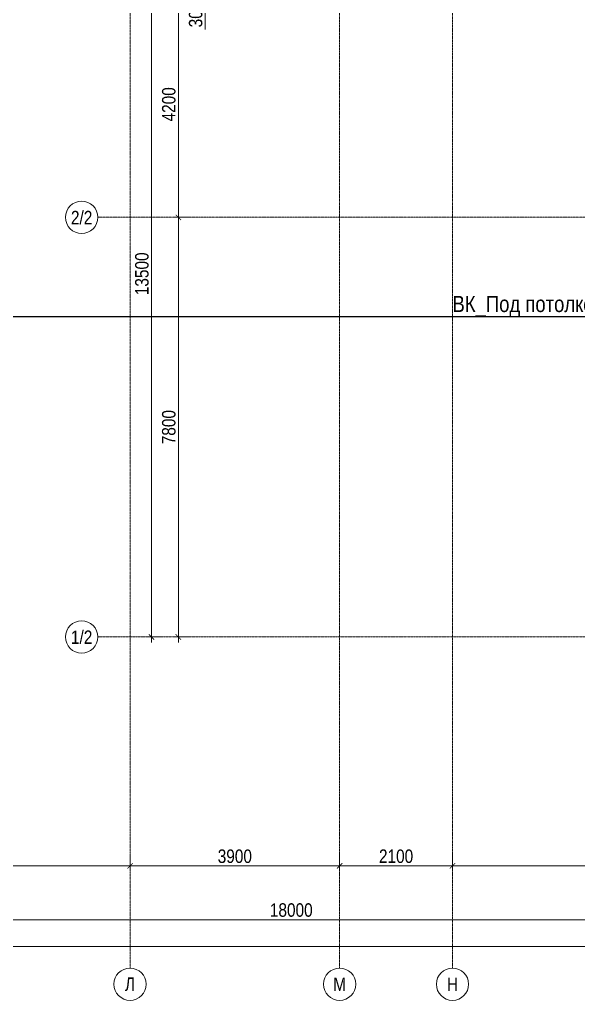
# Model space of a CAD drawing. Header units: millimetres. Extents: x -65509 to 912790, y 446 to 713294.
# Drawn here: x 421146 to 431543, y 499528 to 517758 of the extents above; entities that cross this region are included whole.
import ezdxf
from ezdxf import colors
from ezdxf.entities.mleader import LeaderData, LeaderLine
from ezdxf.enums import TextEntityAlignment as Align
from ezdxf.math import Vec2, Vec3

# ---------------------------------------------------------------- set-up
doc = ezdxf.new("R2010")
doc.units = ezdxf.units.MM
doc.linetypes.add('CENTER2', pattern=[28.575, 19.05, -3.175, 3.175, -3.175])
doc.layers.get('Defpoints').update_dxf_attribs({"color": 250})
for name, color, linetype, lineweight in [('РД_Воронки с кровли', 250, 'Continuous', 18), ('РД_Оси_100', 250, 'Continuous', 0), ('РД_Оси_размер', 250, 'Continuous', 0)]:
    doc.layers.add(name, color=color, linetype=linetype, lineweight=lineweight)
doc.styles.add('style1', font='ARIALN.TTF')
doc.styles.add('ккк', font='isocpeur.ttf', dxfattribs={"width": 0.85, "oblique": 15})
doc.dimstyles.new('Dim100_ареал', dxfattribs={"dimscale": 100, "dimtxt": 2.5, "dimasz": 1, "dimexe": 1, "dimexo": 1, "dimgap": 0.5, "dimtad": 1, "dimzin": 12, "dimdsep": 46, "dimtxsty": 'style1', "dimblk": 'ARCHTICK', "dimcen": 1, "dimdle": 1, "dimclrd": 256, "dimclre": 256, "dimaunit": 1, "dimadec": 0, "dimazin": 3, "dimtfac": 1, "dimtmove": 1, "dimatfit": 3, "dimldrblk": 'OPEN30', "dimfxl": 4, "dimfxlon": 1, "dimtolj": 1, "dimtzin": 0, "dimlwd": 9, "dimlwe": 9, "dimarcsym": 0})

# ---------------------------------------------------------------- blocks, each defined once
blk = doc.blocks.new('A-iden')
at = {"linetype": 'Continuous', "lineweight": 5}
blk.add_circle((0, -4), 3, dxfattribs=at)
at = {"color": 0, "linetype": 'Continuous', "lineweight": 20, "style": 'ккк', "width": 0.85}
blk.add_attdef('ID', text='', height=8, dxfattribs=at).set_placement((0.31, -3.85), align=Align.MIDDLE_CENTER)
blk = doc.blocks.new('_ArchTick')
at = {"color": 0, "linetype": 'ByBlock', "const_width": 0.15}
blk.add_lwpolyline([(-0.5, -0.5), (0.5, 0.5)], dxfattribs=at)
blk = doc.blocks.new('*D294')
at = {"layer": 'Defpoints', "color": 0, "transparency": 16777216}
for p in [(28500, -3255), (33600, -3255), (33600, -4255)]:
    blk.add_point(p, dxfattribs=at)
at = {"layer": 'РД_Оси_размер', "color": 0, "lineweight": 5, "transparency": 16777216}
for p, q in [((28500, -4055), (28500, -4355)), ((33600, -4055), (33600, -4355)), ((28400, -4255), (33700, -4255))]:
    blk.add_line(p, q, dxfattribs=at)
at = {"layer": 'РД_Оси_размер', "color": 0, "lineweight": 5, "transparency": 16777216, "xscale": 100, "yscale": 100, "zscale": 100, "rotation": 180}
blk.add_blockref('_ArchTick', (28500, -4255), dxfattribs=at)
at = {"layer": 'РД_Оси_размер', "color": 0, "lineweight": 5, "transparency": 16777216, "xscale": 100, "yscale": 100, "zscale": 100}
blk.add_blockref('_ArchTick', (33600, -4255), dxfattribs=at)
at = {"layer": 'РД_Оси_размер', "color": 0, "transparency": 16777216, "insert": (31050, -4077), "char_height": 250, "attachment_point": 5, "style": 'style1'}
blk.add_mtext('\\A1;5100', dxfattribs=at)
blk = doc.blocks.new('_Open30')
at = {"color": 0, "linetype": 'ByBlock', "lineweight": -2}
for p, q in [((-1, 0.27), (0, 0)), ((0, 0), (-1, -0.27)), ((0, 0), (-1, 0))]:
    blk.add_line(p, q, dxfattribs=at)
blk = doc.blocks.new('*D295')
at = {"layer": 'Defpoints', "color": 0, "transparency": 16777216}
for p in [(33600, -3255), (37500, -3255), (37500, -4255)]:
    blk.add_point(p, dxfattribs=at)
at = {"layer": 'РД_Оси_размер', "color": 0, "lineweight": 5, "transparency": 16777216}
for p, q in [((33600, -4055), (33600, -4355)), ((37500, -4055), (37500, -4355)), ((33500, -4255), (37600, -4255))]:
    blk.add_line(p, q, dxfattribs=at)
at = {"layer": 'РД_Оси_размер', "color": 0, "lineweight": 5, "transparency": 16777216, "xscale": 100, "yscale": 100, "zscale": 100, "rotation": 180}
blk.add_blockref('_ArchTick', (33600, -4255), dxfattribs=at)
at = {"layer": 'РД_Оси_размер', "color": 0, "lineweight": 5, "transparency": 16777216, "xscale": 100, "yscale": 100, "zscale": 100}
blk.add_blockref('_ArchTick', (37500, -4255), dxfattribs=at)
at = {"layer": 'РД_Оси_размер', "color": 0, "transparency": 16777216, "insert": (35550, -4077), "char_height": 250, "attachment_point": 5, "style": 'style1'}
blk.add_mtext('\\A1;3900', dxfattribs=at)
blk = doc.blocks.new('*D296')
at = {"layer": 'Defpoints', "color": 0, "transparency": 16777216}
for p in [(37500, -3255), (39600, -3255), (39600, -4255)]:
    blk.add_point(p, dxfattribs=at)
at = {"layer": 'РД_Оси_размер', "color": 0, "lineweight": 5, "transparency": 16777216}
for p, q in [((37500, -4055), (37500, -4355)), ((39600, -4055), (39600, -4355)), ((37400, -4255), (39700, -4255))]:
    blk.add_line(p, q, dxfattribs=at)
at = {"layer": 'РД_Оси_размер', "color": 0, "lineweight": 5, "transparency": 16777216, "xscale": 100, "yscale": 100, "zscale": 100, "rotation": 180}
blk.add_blockref('_ArchTick', (37500, -4255), dxfattribs=at)
at = {"layer": 'РД_Оси_размер', "color": 0, "lineweight": 5, "transparency": 16777216, "xscale": 100, "yscale": 100, "zscale": 100}
blk.add_blockref('_ArchTick', (39600, -4255), dxfattribs=at)
at = {"layer": 'РД_Оси_размер', "color": 0, "transparency": 16777216, "insert": (38550, -4077), "char_height": 250, "attachment_point": 5, "style": 'style1'}
blk.add_mtext('\\A1;2100', dxfattribs=at)
blk = doc.blocks.new('*D297')
at = {"layer": 'Defpoints', "color": 0, "transparency": 16777216}
for p in [(39600, -3255), (45600, -3255), (45600, -4255)]:
    blk.add_point(p, dxfattribs=at)
at = {"layer": 'РД_Оси_размер', "color": 0, "lineweight": 5, "transparency": 16777216}
for p, q in [((39600, -4055), (39600, -4355)), ((45600, -4055), (45600, -4355)), ((39500, -4255), (45700, -4255))]:
    blk.add_line(p, q, dxfattribs=at)
at = {"layer": 'РД_Оси_размер', "color": 0, "lineweight": 5, "transparency": 16777216, "xscale": 100, "yscale": 100, "zscale": 100, "rotation": 180}
blk.add_blockref('_ArchTick', (39600, -4255), dxfattribs=at)
at = {"layer": 'РД_Оси_размер', "color": 0, "lineweight": 5, "transparency": 16777216, "xscale": 100, "yscale": 100, "zscale": 100}
blk.add_blockref('_ArchTick', (45600, -4255), dxfattribs=at)
at = {"layer": 'РД_Оси_размер', "color": 0, "transparency": 16777216, "insert": (42600, -4077), "char_height": 250, "attachment_point": 5, "style": 'style1'}
blk.add_mtext('\\A1;6000', dxfattribs=at)
blk = doc.blocks.new('*D204')
at = {"layer": 'Defpoints', "color": 0, "transparency": 16777216}
for p in [(0, -3255), (114600, -3255), (114600, -5755)]:
    blk.add_point(p, dxfattribs=at)
at = {"layer": 'РД_Оси_размер', "color": 0, "lineweight": 5, "transparency": 16777216}
for p, q in [((0, -5555), (0, -5855)), ((114600, -5555), (114600, -5855)), ((-100, -5755), (114700, -5755))]:
    blk.add_line(p, q, dxfattribs=at)
at = {"layer": 'РД_Оси_размер', "color": 0, "lineweight": 5, "transparency": 16777216, "xscale": 100, "yscale": 100, "zscale": 100, "rotation": 180}
blk.add_blockref('_ArchTick', (0, -5755), dxfattribs=at)
at = {"layer": 'РД_Оси_размер', "color": 0, "lineweight": 5, "transparency": 16777216, "xscale": 100, "yscale": 100, "zscale": 100}
blk.add_blockref('_ArchTick', (114600, -5755), dxfattribs=at)
at = {"layer": 'РД_Оси_размер', "color": 0, "transparency": 16777216, "insert": (57300, -5577), "char_height": 250, "attachment_point": 5, "style": 'style1'}
blk.add_mtext('\\A1;114600', dxfattribs=at)
blk = doc.blocks.new('*D217')
at = {"layer": 'Defpoints', "color": 0, "transparency": 16777216}
for p in [(34000, 13500), (37500, 13500), (37500, 0)]:
    blk.add_point(p, dxfattribs=at)
at = {"layer": 'РД_Оси_размер', "color": 0, "lineweight": 5, "transparency": 16777216}
for p, q in [((34200, 13500), (33900, 13500)), ((34000, -100), (34000, 13600)), ((34200, 0), (33900, 0))]:
    blk.add_line(p, q, dxfattribs=at)
at = {"layer": 'РД_Оси_размер', "color": 0, "lineweight": 5, "transparency": 16777216, "xscale": 100, "yscale": 100, "zscale": 100}
for p, rotation in [((34000, 13500), 90), ((34000, 0), 270)]:
    blk.add_blockref('_ArchTick', p, dxfattribs=dict(at, rotation=rotation))
at = {"layer": 'РД_Оси_размер', "color": 0, "transparency": 16777216, "insert": (33822, 6750), "char_height": 250, "attachment_point": 5, "rotation": 90, "style": 'style1'}
blk.add_mtext('\\A1;13500', dxfattribs=at)
blk = doc.blocks.new('*D233')
at = {"layer": 'Defpoints', "color": 0, "transparency": 16777216}
for p in [(36000, 12300), (34500, 12000), (36000, 12000)]:
    blk.add_point(p, dxfattribs=at)
at = {"layer": 'РД_Оси_размер', "color": 0, "lineweight": 5, "transparency": 16777216}
for p, q in [((34500, 12400), (34500, 11900)), ((34700, 12300), (34400, 12300)), ((34500, 12150), (35000, 11846)), ((34700, 12000), (34400, 12000)), ((35000, 11846), (35000, 11293))]:
    blk.add_line(p, q, dxfattribs=at)
at = {"layer": 'РД_Оси_размер', "color": 0, "lineweight": 5, "transparency": 16777216, "xscale": 100, "yscale": 100, "zscale": 100}
for p, rotation in [((34500, 12300), 90), ((34500, 12000), 270)]:
    blk.add_blockref('_ArchTick', p, dxfattribs=dict(at, rotation=rotation))
at = {"layer": 'РД_Оси_размер', "color": 0, "transparency": 16777216, "insert": (34822, 11570), "char_height": 250, "attachment_point": 5, "rotation": 90, "style": 'style1'}
blk.add_mtext('\\A1;300', dxfattribs=at)
blk = doc.blocks.new('*D234')
at = {"layer": 'Defpoints', "color": 0, "transparency": 16777216}
for p in [(36000, 12000), (34500, 7800), (36000, 7800)]:
    blk.add_point(p, dxfattribs=at)
at = {"layer": 'РД_Оси_размер', "color": 0, "lineweight": 5, "transparency": 16777216}
for p, q in [((34500, 12100), (34500, 7700)), ((34700, 12000), (34400, 12000)), ((34700, 7800), (34400, 7800))]:
    blk.add_line(p, q, dxfattribs=at)
at = {"layer": 'РД_Оси_размер', "color": 0, "lineweight": 5, "transparency": 16777216, "xscale": 100, "yscale": 100, "zscale": 100}
for p, rotation in [((34500, 12000), 90), ((34500, 7800), 270)]:
    blk.add_blockref('_ArchTick', p, dxfattribs=dict(at, rotation=rotation))
at = {"layer": 'РД_Оси_размер', "color": 0, "transparency": 16777216, "insert": (34322, 9900), "char_height": 250, "attachment_point": 5, "rotation": 90, "style": 'style1'}
blk.add_mtext('\\A1;4200', dxfattribs=at)
blk = doc.blocks.new('*D235')
at = {"layer": 'Defpoints', "color": 0, "transparency": 16777216}
for p in [(36000, 7800), (34500, 0), (36000, 0)]:
    blk.add_point(p, dxfattribs=at)
at = {"layer": 'РД_Оси_размер', "color": 0, "lineweight": 5, "transparency": 16777216}
for p, q in [((34500, 7900), (34500, -100)), ((34700, 7800), (34400, 7800)), ((34700, 0), (34400, 0))]:
    blk.add_line(p, q, dxfattribs=at)
at = {"layer": 'РД_Оси_размер', "color": 0, "lineweight": 5, "transparency": 16777216, "xscale": 100, "yscale": 100, "zscale": 100}
for p, rotation in [((34500, 7800), 90), ((34500, 0), 270)]:
    blk.add_blockref('_ArchTick', p, dxfattribs=dict(at, rotation=rotation))
at = {"layer": 'РД_Оси_размер', "color": 0, "transparency": 16777216, "insert": (34322, 3900), "char_height": 250, "attachment_point": 5, "rotation": 90, "style": 'style1'}
blk.add_mtext('\\A1;7800', dxfattribs=at)
blk = doc.blocks.new('*D224')
at = {"layer": 'Defpoints', "color": 0, "transparency": 16777216}
for p in [(27600, -3255), (45600, -3253), (45600, -5255)]:
    blk.add_point(p, dxfattribs=at)
at = {"layer": 'РД_Оси_размер', "color": 0, "lineweight": 5, "transparency": 16777216}
for p, q in [((27600, -5055), (27600, -5355)), ((45600, -5055), (45600, -5355)), ((27500, -5255), (45700, -5255))]:
    blk.add_line(p, q, dxfattribs=at)
at = {"layer": 'РД_Оси_размер', "color": 0, "lineweight": 5, "transparency": 16777216, "xscale": 100, "yscale": 100, "zscale": 100, "rotation": 180}
blk.add_blockref('_ArchTick', (27600, -5255), dxfattribs=at)
at = {"layer": 'РД_Оси_размер', "color": 0, "lineweight": 5, "transparency": 16777216, "xscale": 100, "yscale": 100, "zscale": 100}
blk.add_blockref('_ArchTick', (45600, -5255), dxfattribs=at)
at = {"layer": 'РД_Оси_размер', "color": 0, "transparency": 16777216, "insert": (36600, -5077), "char_height": 250, "attachment_point": 5, "style": 'style1'}
blk.add_mtext('\\A1;18000', dxfattribs=at)
blk = doc.blocks.new('СОШ_2200_АР_ОСИ_М100_28.05.24')
at = {"layer": 'РД_Оси_100', "linetype": 'CENTER2'}
for p, q in [((37500, -6155), (37500, 139938.679)), ((33000, 7800), (85055, 7800)), ((33000, 0), (85055, 0))]:
    blk.add_line(p, q, dxfattribs=at)
at = {"layer": 'РД_Оси_100', "color": 1, "linetype": 'CENTER2'}
blk.add_line((39600, -6155), (39600, 139938.679), dxfattribs=at)
blk.add_lwpolyline([(33600, 139938.679), (33600, -6155)], dxfattribs=at)
at = {"layer": 'РД_Оси_100', "color": 0}
ref = blk.add_blockref('A-iden', (32700, 8200), dxfattribs=dict(at, xscale=100, yscale=100, zscale=100))
ref.add_attrib('ID', '2/2', dxfattribs={"layer": '0', "linetype": 'Continuous', "height": 250, "style": 'style1'}).set_placement((32700, 7800), align=Align.MIDDLE)
ref = blk.add_blockref('A-iden', (32700, 400), dxfattribs=dict(at, xscale=100, yscale=100, zscale=100))
ref.add_attrib('ID', '1/2', dxfattribs={"layer": '0', "linetype": 'Continuous', "height": 250, "style": 'style1'}).set_placement((32700, 0), align=Align.MIDDLE)
ref = blk.add_blockref('A-iden', (33600, -6054.999), dxfattribs=dict(at, xscale=100, yscale=100, zscale=100))
ref.add_attrib('ID', 'Л', dxfattribs={"layer": '0', "linetype": 'Continuous', "height": 250, "style": 'style1'}).set_placement((33600, -6454.999), align=Align.MIDDLE)
ref = blk.add_blockref('A-iden', (37500, -6054.999), dxfattribs=dict(at, xscale=100, yscale=100, zscale=100))
ref.add_attrib('ID', 'М', dxfattribs={"layer": '0', "linetype": 'Continuous', "height": 250, "style": 'style1'}).set_placement((37500, -6454.999), align=Align.MIDDLE)
ref = blk.add_blockref('A-iden', (39600, -6054.999), dxfattribs=dict(at, xscale=100, yscale=100, zscale=100))
ref.add_attrib('ID', 'Н', dxfattribs={"layer": '0', "linetype": 'Continuous', "height": 250, "style": 'style1'}).set_placement((39600, -6454.999), align=Align.MIDDLE)
at = {"layer": 'РД_Оси_размер'}
for base, p1, p2, picture, middle in [((34000, 13500), (37500, 0), (37500.05, 13500), '*D217', (33822.357, 6750)), ((34500, 7800), (36000, 12000), (36000, 7800), '*D234', (34322.357, 9900)), ((34500, 0), (36000, 7800), (36000, 0), '*D235', (34322.357, 3900))]:
    dim = blk.add_linear_dim(base=base, p1=p1, p2=p2, angle=90, dimstyle='Dim100_ареал', dxfattribs=at)
    dim.commit()
    dim.dimension.update_dxf_attribs({"geometry": picture, "text_midpoint": middle})
dim = blk.add_linear_dim(base=(34500, 12000), p1=(36000, 12300), p2=(36000, 12000), angle=90, dimstyle='Dim100_ареал', dxfattribs=at)
dim.commit()
dim.dimension.update_dxf_attribs({"geometry": '*D233', "text_midpoint": (35000, 11795.682), "dimtype": 128})
for base, p1, p2, picture, middle in [((114600, -5755), (0, -3255), (114600, -3255), '*D204', (57300, -5577.357)), ((45600, -5255), (27600, -3255), (45600, -3253.064), '*D224', (36600, -5077.357)), ((33600, -4255), (28500, -3255), (33600, -3255), '*D294', (31050, -4077.357)), ((37500, -4255), (33600, -3255), (37500, -3255), '*D295', (35550, -4077.357)), ((39600, -4255), (37500, -3255), (39600, -3255), '*D296', (38550, -4077.357)), ((45600, -4255), (39600, -3255), (45600, -3255), '*D297', (42600, -4077.357))]:
    dim = blk.add_linear_dim(base=base, p1=p1, p2=p2, dimstyle='Dim100_ареал', dxfattribs=at)
    dim.commit()
    dim.dimension.update_dxf_attribs({"geometry": picture, "text_midpoint": middle})

msp = doc.modelspace()

# ---------------------------------------------------------------- block references
at = {"layer": 'РД_Оси_100'}
msp.add_blockref('СОШ_2200_АР_ОСИ_М100_28.05.24', (389600.882, 506283.318), dxfattribs=at)

# ---------------------------------------------------------------- leaders
at = {"layer": 'РД_Воронки с кровли', "lineweight": 70}
ml = msp.add_multileader_mtext('Standard', dxfattribs=at)
ml.set_content('ВК_Под потолком 4 этажа уйдет в с.у. соседний. ниже опускать не надо.', color=256, style='style1')
ml.set_leader_properties(color=256)
ml.build(insert=Vec2(0, 0))
ml.multileader.update_dxf_attribs({"has_dogleg": 0, "text_left_attachment_type": 6, "text_right_attachment_type": 6, "arrow_head_size": 500, "scale": 100})
ctx = ml.context
ctx.base_point, ctx.scale, ctx.char_height, ctx.arrow_head_size, ctx.landing_gap_size, ctx.plane_origin, ctx.plane_x_axis, ctx.plane_y_axis = Vec3(429148.836, 512235.06), 100, 300, 500, 50, Vec3(404115.306, 502377.96), Vec3(1, 0.00000001), Vec3(-0.00000001, 1)
ctx.left_attachment, ctx.right_attachment = 6, 6
notes = []
notes.append((ctx, [(0, (1, 1, 0), (433647.763, 512235.06), (-1, -0.00000001), 8, [(1, [(442100.882, 518063.32)], 0, [])])]))
ctx.mtext.insert, ctx.mtext.text_direction, ctx.mtext.rotation, ctx.mtext.width, ctx.mtext.defined_height, ctx.mtext.flow_direction = Vec3(429200.882, 512623.259), Vec3(1, 0.00000001), 0.00000001, 4538.94863, 395.157, 5
for ctx, leaders in notes:
    for number, flags, end, landing, length, lines in leaders:
        leader = LeaderData()
        leader.index, (leader.has_last_leader_line, leader.has_dogleg_vector, leader.attachment_direction) = number, flags
        leader.last_leader_point, leader.dogleg_vector, leader.dogleg_length = Vec3(end), Vec3(landing), length
        for number, points, colour, breaks in lines:
            line = LeaderLine()
            line.index, line.vertices, line.color, line.breaks = number, Vec3.list(points), colors.encode_raw_color(colour), breaks
            leader.lines.append(line)
        ctx.leaders.append(leader)

doc.saveas('drawing.dxf')
